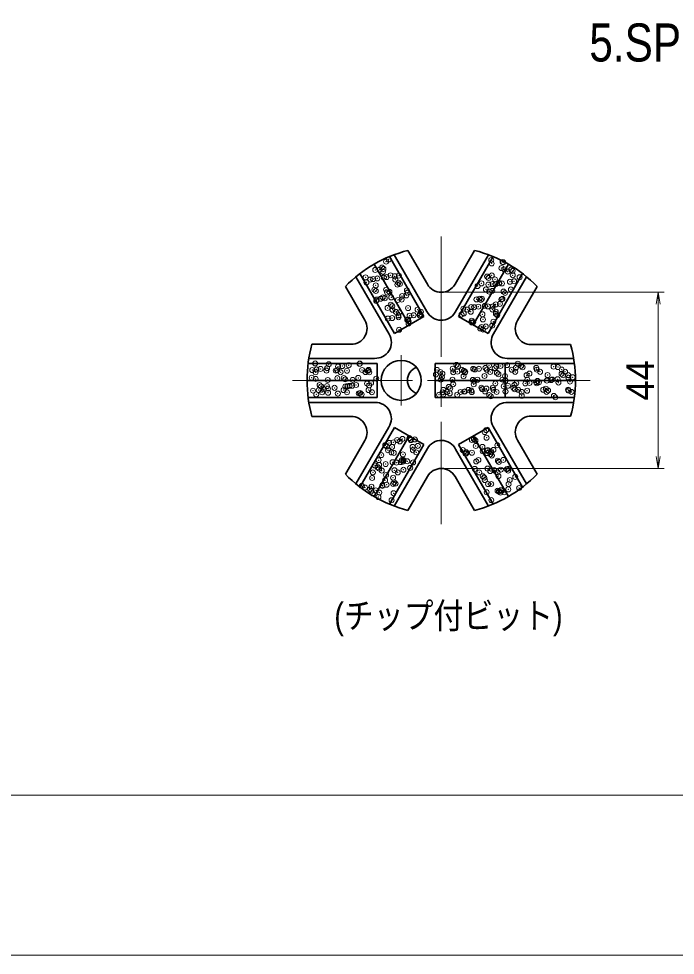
# Model space of a CAD drawing. Units: millimetres at full size, sheet at 1:2.5; details may follow other scales. Extents: x 1811 to 3491, y 1000 to 2202.
# Drawn here: x 2549.4 to 2713.3, y 1014.3 to 1248.2 of the extents above; entities that cross this region are included whole.
import ezdxf
from ezdxf.enums import TextEntityAlignment as Align

# ---------------------------------------------------------------- set-up
doc = ezdxf.new("R2010")
doc.units = ezdxf.units.MM
doc.header["$LTSCALE"] = 2.5
doc.header["$PDMODE"] = 32
doc.header["$PDSIZE"] = 1.25
doc.linetypes.add('CHAIN', pattern=[18.5, 12, -1.5, 3.5, -1.5])
for name, color, linetype, lineweight in [('1 外形線', 7, 'Continuous', 35), ('2 細い実線', 3, 'Continuous', 20), ('4 中心線', 1, 'CHAIN', 15), ('6 寸法線', 4, 'Continuous', 13), ('7 枠・タイトル', 7, 'Continuous', 13), ('DEFPOINTS_2', 7, 'Continuous', 13)]:
    doc.layers.add(name, color=color, linetype=linetype, lineweight=lineweight)
doc.layers.add('9文字', color=7, linetype='Continuous')
doc.styles.add('ＭＳ Ｐゴシック', font='')
doc.styles.get('ＭＳ Ｐゴシック').set_extended_font_data('MS PGothic')

# ---------------------------------------------------------------- blocks, each defined once
blk = doc.blocks.new('open_arrow')
at = {"color": 0, "linetype": 'Continuous', "lineweight": -2}
blk.add_lwpolyline([(7.5, 1.25), (0, 0), (7.5, -1.25)], dxfattribs=at)

msp = doc.modelspace()

# ---------------------------------------------------------------- linework, layer by layer
at = {"layer": '1 外形線'}
for p, q in [((2646.571, 1190.313), (2651.446, 1181.868)), ((2663.25, 1190.313), (2658.375, 1181.868)), ((2641.977, 1188.77), (2650.591, 1173.849)), ((2643.151, 1189.236), (2651.354, 1175.028)), ((2666.67, 1189.236), (2658.376, 1174.87)), ((2667.845, 1188.77), (2659.23, 1173.849)), ((2638.161, 1186.88), (2646.911, 1171.724)), ((2671.661, 1186.88), (2662.911, 1171.724)), ((2633.625, 1183.736), (2641.919, 1169.37)), ((2634.615, 1184.52), (2643.23, 1169.599)), ((2675.206, 1184.52), (2666.591, 1169.599)), ((2676.196, 1183.736), (2667.994, 1169.528)), ((2630.982, 1181.313), (2635.858, 1172.868)), ((2678.839, 1181.313), (2673.916, 1172.786)), ((2643.23, 1169.599), (2650.591, 1173.849)), ((2659.23, 1173.849), (2666.591, 1169.599)), ((2622.642, 1166.868), (2632.394, 1166.868)), ((2687.202, 1166.786), (2677.38, 1166.786)), ((2621.681, 1162.118), (2638.911, 1162.118)), ((2621.865, 1163.368), (2638.271, 1163.368)), ((2638.911, 1153.618), (2638.911, 1162.118)), ((2653.41, 1162.118), (2653.41, 1153.618)), ((2688.14, 1162.118), (2653.41, 1162.118)), ((2670.91, 1162.118), (2670.91, 1153.618)), ((2687.956, 1163.368), (2671.367, 1163.368)), ((2621.411, 1157.868), (2638.911, 1157.868)), ((2670.91, 1157.868), (2653.41, 1157.868)), ((2688.41, 1157.868), (2670.91, 1157.868)), ((2621.681, 1153.618), (2638.911, 1153.618)), ((2688.14, 1153.618), (2653.41, 1153.618)), ((2621.865, 1152.368), (2638.454, 1152.368)), ((2687.956, 1152.368), (2671.55, 1152.368)), ((2622.642, 1148.868), (2632.394, 1148.868)), ((2687.202, 1148.949), (2677.38, 1148.949)), ((2633.625, 1132), (2641.828, 1146.207)), ((2634.615, 1131.215), (2643.23, 1146.136)), ((2650.591, 1141.886), (2643.23, 1146.136)), ((2666.591, 1146.136), (2659.23, 1141.886)), ((2675.206, 1131.215), (2666.591, 1146.136)), ((2676.196, 1132), (2667.902, 1146.366)), ((2638.161, 1128.856), (2646.911, 1144.011)), ((2671.661, 1128.856), (2662.911, 1144.011)), ((2630.982, 1134.422), (2635.858, 1142.868)), ((2641.977, 1126.965), (2650.591, 1141.886)), ((2667.845, 1126.965), (2659.23, 1141.886)), ((2678.839, 1134.422), (2673.916, 1142.949)), ((2643.151, 1126.5), (2651.445, 1140.866)), ((2666.67, 1126.5), (2658.467, 1140.707)), ((2646.571, 1125.422), (2651.446, 1133.868)), ((2663.251, 1125.422), (2658.375, 1133.868))]:
    msp.add_line(p, q, dxfattribs=at)
msp.add_circle((2644.91, 1157.868), 5, dxfattribs=at)
for centre, radius, start, end in [((2654.911, 1157.868), 33.5, 104.41559, 135.58429), ((2654.911, 1157.868), 33.5, 44.41571, 75.58441), ((2654.911, 1183.868), 4, 210, 330), ((2654.908, 1176.872), 4.004, 207.41659, 330), ((2632.394, 1170.868), 4, 270, 30), ((2677.38, 1170.786), 4, 150, 270), ((2638.451, 1167.368), 4.004, 267.41659, 30), ((2671.367, 1167.372), 4.004, 147.41659, 270), ((2654.911, 1157.868), 33.5, 164.41554, 195.58423), ((2654.911, 1157.868), 33.5, 344.56055, 15.43968), ((2649.91, 1157.868), 3.447, 110.16589, 249.83411), ((2638.454, 1148.364), 4.004, 327.41659, 90), ((2671.37, 1148.368), 4.004, 87.41659, 210), ((2632.394, 1144.868), 4, 330, 90), ((2677.38, 1144.949), 4, 90, 210), ((2654.913, 1138.864), 4.004, 27.41659, 150), ((2654.911, 1157.868), 33.5, 224.41559, 255.58429), ((2654.911, 1131.868), 4, 30, 150), ((2654.911, 1157.868), 33.5, 284.41571, 315.58441)]:
    msp.add_arc(centre, radius, start, end, dxfattribs=at)
at = {"layer": '2 細い実線'}
for p in [(2641.136, 1187.513), (2641.798, 1188.061), (2667.408, 1187.919), (2670.223, 1187.421), (2670.383, 1187.359), (2638.439, 1185.443), (2639.534, 1185.524), (2640.126, 1186.027), (2640.377, 1184.987), (2640.495, 1185.689), (2667.506, 1187.063), (2669.945, 1185.916), (2670.675, 1185.581), (2671.519, 1185.043), (2672.374, 1185.535), (2672.742, 1185.198), (2636.027, 1183.592), (2637.185, 1183.041), (2637.921, 1183.168), (2638.962, 1183.305), (2640.588, 1183.519), (2641.262, 1183.659), (2642.235, 1184.094), (2643.305, 1183.877), (2643.414, 1183.053), (2644.346, 1184.014), (2666.361, 1183.78), (2666.73, 1183.442), (2667.534, 1184.066), (2668.327, 1183.098), (2672.769, 1184.133), (2673.108, 1182.622), (2674.482, 1183.603), (2636.222, 1182.339), (2638.213, 1180.515), (2638.565, 1181.589), (2641.149, 1180.516), (2643.967, 1181.784), (2644.225, 1182.27), (2644.594, 1181.932), (2646.334, 1180.338), (2663.967, 1181.419), (2664.955, 1182.087), (2666.062, 1180.561), (2666.683, 1181.776), (2667.66, 1180.212), (2667.724, 1181.914), (2668.47, 1181.848), (2669.35, 1182.128), (2670.071, 1182.063), (2672.067, 1182.485), (2672.291, 1180.573), (2638.582, 1180.177), (2638.801, 1178.033), (2639.765, 1178.233), (2640.322, 1178.583), (2640.806, 1178.37), (2641.388, 1179.805), (2641.993, 1179.979), (2642.432, 1178.584), (2644.093, 1177.93), (2645.029, 1178.044), (2645.149, 1178.941), (2646.19, 1179.079), (2646.505, 1179.781), (2663.714, 1178.078), (2664.448, 1178.268), (2664.817, 1177.931), (2665.081, 1178.234), (2666.906, 1180.024), (2669.942, 1178.09), (2670.197, 1178.209), (2670.461, 1180.024), (2670.829, 1179.686), (2638.691, 1177.735), (2641.514, 1175.952), (2642.312, 1176.759), (2642.681, 1176.421), (2642.764, 1175.508), (2646.631, 1175.927), (2648.993, 1175.519), (2660.427, 1175.775), (2661.449, 1175.542), (2662.384, 1176.164), (2663.144, 1176.132), (2664.185, 1176.269), (2665.811, 1176.483), (2666.557, 1176.336), (2667.678, 1175.553), (2667.786, 1176.359), (2668.527, 1176.841), (2669.568, 1176.978), (2641.609, 1173.297), (2642.65, 1173.434), (2643.608, 1174.97), (2644.219, 1174.076), (2644.276, 1173.648), (2644.421, 1174.826), (2646.993, 1174.006), (2648.034, 1174.143), (2649.454, 1174.143), (2649.66, 1174.357), (2649.836, 1174.982), (2659.972, 1174.313), (2660.545, 1174.581), (2662.293, 1175.004), (2665.207, 1174.38), (2668.521, 1175.016), (2668.548, 1174.512), (2668.916, 1174.174), (2646.412, 1173.002), (2646.644, 1173.036), (2646.757, 1172.073), (2646.78, 1172.665), (2662.51, 1172.31), (2662.535, 1172.757), (2662.904, 1172.419), (2664.988, 1171.197), (2665.329, 1173.07), (2666.029, 1171.334), (2667.655, 1171.548), (2667.912, 1172.505), (2644.38, 1170.5), (2664.644, 1170.825), (2665.333, 1170.526), (2623.442, 1162.084), (2626.83, 1161.887), (2631.814, 1161.651), (2634.53, 1162.009), (2634.583, 1162.048), (2658.709, 1161.734), (2666.83, 1161.557), (2671.342, 1161.677), (2674.059, 1162.034), (2674.833, 1161.488), (2622.697, 1160.438), (2623.54, 1159.901), (2623.763, 1160.591), (2624.804, 1160.728), (2626.265, 1160.3), (2626.43, 1160.942), (2628.57, 1160.292), (2628.925, 1160.449), (2629.147, 1161.3), (2629.769, 1159.912), (2630.188, 1161.437), (2631.381, 1160.276), (2635.154, 1160.46), (2635.997, 1159.923), (2636.573, 1160.224), (2636.783, 1160.47), (2636.942, 1159.886), (2653.566, 1159.336), (2653.839, 1160.494), (2654.682, 1159.957), (2655.192, 1159.55), (2657.772, 1160.774), (2657.908, 1159.908), (2658.949, 1160.045), (2659.078, 1161.396), (2660.067, 1160.506), (2660.575, 1160.259), (2660.818, 1159.801), (2660.91, 1159.968), (2662.888, 1160.749), (2663.292, 1160.617), (2664.333, 1160.754), (2665.959, 1160.968), (2666.295, 1160.517), (2667.138, 1159.98), (2668.289, 1160.944), (2668.676, 1161.326), (2668.821, 1159.733), (2669.189, 1159.395), (2669.717, 1161.463), (2672.523, 1160.528), (2673.367, 1159.991), (2673.525, 1161.011), (2675.202, 1161.15), (2676.942, 1159.556), (2678.641, 1160.986), (2678.752, 1160.54), (2679.595, 1160.002), (2681.464, 1159.202), (2682.954, 1161.311), (2684.043, 1161.181), (2684.945, 1159.487), (2684.98, 1160.551), (2685.313, 1159.149), (2685.823, 1160.014), (2686.58, 1159.178), (2622.558, 1158.537), (2623.568, 1158.23), (2626.577, 1157.966), (2628.97, 1158.425), (2630.561, 1158.468), (2630.93, 1158.131), (2632.805, 1157.978), (2634.205, 1158.492), (2636.374, 1157.073), (2637.415, 1157.21), (2638.682, 1158.292), (2654.806, 1158.046), (2655.074, 1158.704), (2657.718, 1158.023), (2657.898, 1156.92), (2660.476, 1158.899), (2662.809, 1157.977), (2663.014, 1156.896), (2663.177, 1157.639), (2663.946, 1158.034), (2665.711, 1158.965), (2668.415, 1157.09), (2670.175, 1158.046), (2670.827, 1158.941), (2670.929, 1157.8), (2673.651, 1157.157), (2675.903, 1157.099), (2676.229, 1159.136), (2676.403, 1158.057), (2676.944, 1157.236), (2678.57, 1157.45), (2678.767, 1157.133), (2678.932, 1157.732), (2679.301, 1157.394), (2681.287, 1157.808), (2682.328, 1157.945), (2682.631, 1158.068), (2683.954, 1158.159), (2684.169, 1157.327), (2686.67, 1158.516), (2687.053, 1157.555), (2687.711, 1158.653), (2622.891, 1155.298), (2624.312, 1155.43), (2624.549, 1156.713), (2624.917, 1156.375), (2625.156, 1154.892), (2625.607, 1155.656), (2626.391, 1156.447), (2626.648, 1155.793), (2626.657, 1154.781), (2628.274, 1156.007), (2629.096, 1154.571), (2630.541, 1155.441), (2630.991, 1156.364), (2631.384, 1154.904), (2631.507, 1156.422), (2632.032, 1156.501), (2632.67, 1156.536), (2633.658, 1156.715), (2634.331, 1154.638), (2634.66, 1154.712), (2636.769, 1155.452), (2636.909, 1156.617), (2637.612, 1154.915), (2655.2, 1154.85), (2655.454, 1155.486), (2656.297, 1154.949), (2656.796, 1156.222), (2657.036, 1154.615), (2657.165, 1155.884), (2659.752, 1154.973), (2660.602, 1155.045), (2660.793, 1155.11), (2661.682, 1155.498), (2662.419, 1155.324), (2662.525, 1154.96), (2664.917, 1156.045), (2665.136, 1155.681), (2665.837, 1155.112), (2666.177, 1155.818), (2667.803, 1156.032), (2667.91, 1155.509), (2668.754, 1154.972), (2670.519, 1156.39), (2670.953, 1155.087), (2671.561, 1156.527), (2672.92, 1155.976), (2673.186, 1156.741), (2673.289, 1155.639), (2674.139, 1155.52), (2674.982, 1154.983), (2676.355, 1155.282), (2680.367, 1155.532), (2681.041, 1155.799), (2681.21, 1154.994), (2681.59, 1155.349), (2686.595, 1155.543), (2686.706, 1155.324), (2687.439, 1155.006), (2623.694, 1154.377), (2635.029, 1154.374), (2654.369, 1154.264), (2655.41, 1154.401), (2658.905, 1154.29), (2666.908, 1154.221), (2667.276, 1153.883), (2675.029, 1154.044), (2683.032, 1153.975), (2683.4, 1153.638), (2666.107, 1145.453), (2643.879, 1142.964), (2645.227, 1143.247), (2646.958, 1143.443), (2647.29, 1142.975), (2647.327, 1143.105), (2648.331, 1143.112), (2662.564, 1142.998), (2663.082, 1143.198), (2663.45, 1142.86), (2665.756, 1144.944), (2666.215, 1143.551), (2640.946, 1141.688), (2641.314, 1141.35), (2641.906, 1142.266), (2642.648, 1141.269), (2642.947, 1142.403), (2644.573, 1142.618), (2647.764, 1141.244), (2647.843, 1140.439), (2649.067, 1141.511), (2660.3, 1140.462), (2663.518, 1141.481), (2665.19, 1141.266), (2666.528, 1140.473), (2667.951, 1140.517), (2668.919, 1141.676), (2639.951, 1139.199), (2641.615, 1140.428), (2642.458, 1139.89), (2643.054, 1139.756), (2645.353, 1139.394), (2648.686, 1139.902), (2660.942, 1139.594), (2661.106, 1139.63), (2661.143, 1139.924), (2662.568, 1139.808), (2665.284, 1140.166), (2666.325, 1140.303), (2666.341, 1139.697), (2667.181, 1139.441), (2667.371, 1139.936), (2667.55, 1139.104), (2638.367, 1136.622), (2639.033, 1136.176), (2639.266, 1137.945), (2639.401, 1135.838), (2639.408, 1136.759), (2641.034, 1136.973), (2642.774, 1137.415), (2643.75, 1137.331), (2644.791, 1137.468), (2645.045, 1137.932), (2645.414, 1137.594), (2645.494, 1137.956), (2646.417, 1137.682), (2647.154, 1135.999), (2647.89, 1137.391), (2663.644, 1137.627), (2664.179, 1137.99), (2666.467, 1135.844), (2669.045, 1137.822), (2669.29, 1137.509), (2670.407, 1138.001), (2671.583, 1135.819), (2637.665, 1133.495), (2637.845, 1134.871), (2640.077, 1135.345), (2641.141, 1134.244), (2642.9, 1133.561), (2643.23, 1135.419), (2644.073, 1134.882), (2645.479, 1135.54), (2663.277, 1135.754), (2664.412, 1134.873), (2665.268, 1133.93), (2665.637, 1133.592), (2667.128, 1135.23), (2668.143, 1135.465), (2668.169, 1135.367), (2668.986, 1134.927), (2669.171, 1133.968), (2669.795, 1135.582), (2671.28, 1135.685), (2671.649, 1135.347), (2673.389, 1133.753), (2635.087, 1131.516), (2635.868, 1131.115), (2637.494, 1131.329), (2640.203, 1131.492), (2640.211, 1131.687), (2640.881, 1132.937), (2641.252, 1131.824), (2642.878, 1132.038), (2643.132, 1132.42), (2643.501, 1132.082), (2665.794, 1132.982), (2666.593, 1131.99), (2667.377, 1131.998), (2671.709, 1131.965), (2672.023, 1132.993), (2637.12, 1130.665), (2637.488, 1130.327), (2637.791, 1129.641), (2638.617, 1130.4), (2639.46, 1129.863), (2643.026, 1129.708), (2666.256, 1129.937), (2668.972, 1130.295), (2669.297, 1130.115), (2669.367, 1130.173), (2669.736, 1129.836), (2669.758, 1130.457), (2670.013, 1130.432), (2670.602, 1129.919), (2671.639, 1130.646), (2674.356, 1131.004), (2639.228, 1128.732), (2642.497, 1127.928), (2667.41, 1127.974)]:
    msp.add_point(p, dxfattribs=at)
at = {"layer": '4 中心線'}
for p, q in [((2654.911, 1193.753), (2654.911, 1121.983)), ((2644.91, 1164.127), (2644.91, 1151.609)), ((2617.756, 1157.868), (2692.065, 1157.868))]:
    msp.add_line(p, q, dxfattribs=at)
at = {"layer": '6 寸法線'}
for p, q in [((2655.911, 1179.868), (2710.59, 1179.868)), ((2709.09, 1179.868), (2709.09, 1135.868)), ((2655.911, 1135.868), (2710.59, 1135.868))]:
    msp.add_line(p, q, dxfattribs=at)
at = {"layer": '7 枠・タイトル'}
msp.add_line((1851.147, 1054.337), (3451.147, 1054.337), dxfattribs=at)
at = {"layer": 'DEFPOINTS_2'}
msp.add_line((1811.147, 1014.337), (3491.147, 1014.337), dxfattribs=at)

# ---------------------------------------------------------------- block references
at = {"layer": '6 寸法線', "xscale": 0.4, "yscale": 0.4}
for p, rotation in [((2709.09, 1179.868), 270), ((2709.09, 1135.868), 90)]:
    msp.add_blockref('open_arrow', p, dxfattribs=dict(at, rotation=rotation))

# ---------------------------------------------------------------- texts
at = {"layer": '6 寸法線', "style": 'ＭＳ Ｐゴシック'}
msp.add_text('44', height=6.928, rotation=90, dxfattribs=at).set_placement((2704.59, 1157.868), align=Align.MIDDLE_CENTER)
at = {"layer": '9文字', "style": 'ＭＳ Ｐゴシック', "width": 0.85}
msp.add_text('5.SP29ビット', height=9.501, dxfattribs=at).set_placement((2759.578, 1242.232), align=Align.MIDDLE_RIGHT)
msp.add_text('(チップ付ビット)', height=6.433, dxfattribs=at).set_placement((2656.711, 1099.149), align=Align.MIDDLE_CENTER)

doc.saveas('drawing.dxf')
